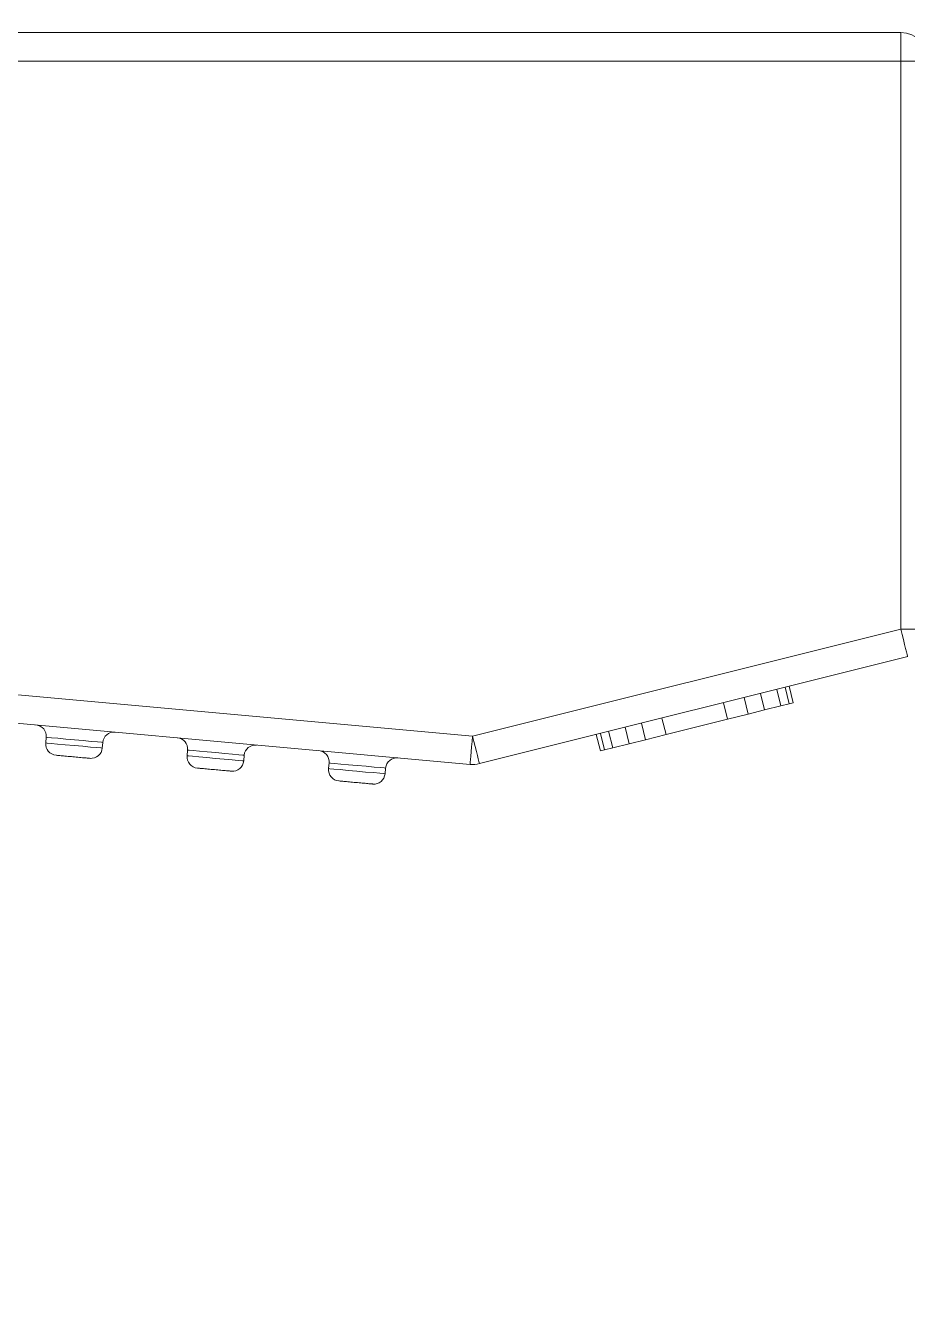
# Model space of a CAD drawing. Header units: inches. Extents: x 0.54 to 10.46, y 0.74 to 7.76.
# Drawn here: x 1.0618 to 1.1701, y 4.609 to 4.7646 of the extents above; entities that cross this region are included whole.
import ezdxf

# ---------------------------------------------------------------- set-up
doc = ezdxf.new("R2010")
doc.units = ezdxf.units.IN
doc.header["$MEASUREMENT"] = 0
doc.layers.add('BG', color=7, linetype='Continuous')
doc.layers.add('MCG-INT-4FT', color=7, linetype='Continuous')

# ---------------------------------------------------------------- blocks, each defined once
blk = doc.blocks.new('block 3')
at = {"layer": 'BG', "true_color": 0xffffff}
h = blk.add_hatch(color=7, dxfattribs=at)
h.dxf.hatch_style = 2
edge = h.paths.add_edge_path()
edge.add_spline(control_points=[(10.29599, 0.90612), (10.29599, 0.90612), (0.87112, 0.90612), (0.87112, 0.90612), (0.87016, 0.90612), (0.86938, 0.90689), (0.86938, 0.90785), (0.86938, 0.90785), (0.86938, 7.59215), (0.86938, 7.59215), (0.86938, 7.59311), (0.87016, 7.59389), (0.87112, 7.59389), (0.87112, 7.59389), (10.29599, 7.59389), (10.29599, 7.59389), (10.29696, 7.59389), (10.29773, 7.59311), (10.29773, 7.59215), (10.29773, 7.59215), (10.29773, 0.90785), (10.29773, 0.90785), (10.29773, 0.90689), (10.29696, 0.90612), (10.29599, 0.90612)], knot_values=[0, 0, 0, 0, 1, 1, 1, 2, 2, 2, 3, 3, 3, 4, 4, 4, 5, 5, 5, 6, 6, 6, 7, 7, 7, 8, 8, 8, 8], degree=3, periodic=1)
h.paths.add_polyline_path([(0.87286, 0.90959), (10.29426, 0.90959), (10.29426, 7.59042), (0.87286, 7.59042)])
at = {"layer": 'BG', "lineweight": 0}
blk.add_open_spline([(10.29599, 0.90612), (10.29599, 0.90612), (0.87112, 0.90612), (0.87112, 0.90612), (0.87016, 0.90612), (0.86938, 0.90689), (0.86938, 0.90785), (0.86938, 0.90785), (0.86938, 7.59215), (0.86938, 7.59215), (0.86938, 7.59311), (0.87016, 7.59389), (0.87112, 7.59389), (0.87112, 7.59389), (10.29599, 7.59389), (10.29599, 7.59389), (10.29696, 7.59389), (10.29773, 7.59311), (10.29773, 7.59215), (10.29773, 7.59215), (10.29773, 0.90785), (10.29773, 0.90785), (10.29773, 0.90689), (10.29696, 0.90612), (10.29599, 0.90612)], degree=3, knots=[0, 0, 0, 0, 1, 1, 1, 2, 2, 2, 3, 3, 3, 4, 4, 4, 5, 5, 5, 6, 6, 6, 7, 7, 7, 8, 8, 8, 8], dxfattribs=at)
blk = doc.blocks.new('block 2')
at = {"layer": 'BG'}
blk.add_blockref('block 3', (0, 0), dxfattribs=at)
blk = doc.blocks.new('block 69')
at = {"layer": 'BG', "true_color": 0xffffff}
h = blk.add_hatch(color=7, dxfattribs=at)
h.dxf.hatch_style = 2
edge = h.paths.add_edge_path()
edge.add_spline(control_points=[(10.46309, 0.739), (10.46309, 0.739), (0.53691, 0.739), (0.53691, 0.739), (0.53595, 0.739), (0.53517, 0.73978), (0.53517, 0.74074), (0.53517, 0.74074), (0.53517, 7.75926), (0.53517, 7.75926), (0.53517, 7.76022), (0.53595, 7.761), (0.53691, 7.761), (0.53691, 7.761), (10.46309, 7.761), (10.46309, 7.761), (10.46406, 7.761), (10.46483, 7.76022), (10.46483, 7.75926), (10.46483, 7.75926), (10.46483, 0.74074), (10.46483, 0.74074), (10.46483, 0.73978), (10.46406, 0.739), (10.46309, 0.739)], knot_values=[0, 0, 0, 0, 1, 1, 1, 2, 2, 2, 3, 3, 3, 4, 4, 4, 5, 5, 5, 6, 6, 6, 7, 7, 7, 8, 8, 8, 8], degree=3, periodic=1)
h.paths.add_polyline_path([(0.53864, 0.74248), (10.46136, 0.74248), (10.46136, 7.75752), (0.53864, 7.75752)])
at = {"layer": 'BG', "lineweight": 0}
blk.add_open_spline([(10.46309, 0.739), (10.46309, 0.739), (0.53691, 0.739), (0.53691, 0.739), (0.53595, 0.739), (0.53517, 0.73978), (0.53517, 0.74074), (0.53517, 0.74074), (0.53517, 7.75926), (0.53517, 7.75926), (0.53517, 7.76022), (0.53595, 7.761), (0.53691, 7.761), (0.53691, 7.761), (10.46309, 7.761), (10.46309, 7.761), (10.46406, 7.761), (10.46483, 7.76022), (10.46483, 7.75926), (10.46483, 7.75926), (10.46483, 0.74074), (10.46483, 0.74074), (10.46483, 0.73978), (10.46406, 0.739), (10.46309, 0.739)], degree=3, knots=[0, 0, 0, 0, 1, 1, 1, 2, 2, 2, 3, 3, 3, 4, 4, 4, 5, 5, 5, 6, 6, 6, 7, 7, 7, 8, 8, 8, 8], dxfattribs=at)
blk = doc.blocks.new('block 68')
at = {"layer": 'BG'}
blk.add_blockref('block 69', (0, 0), dxfattribs=at)
blk = doc.blocks.new('block 1726')
at = {"layer": 'MCG-INT-4FT', "color": 7, "lineweight": 5, "true_color": 0xffffff}
blk.add_open_spline([(1.11756, 4.67385), (1.11754, 4.67391), (1.11749, 4.67411), (1.11749, 4.67411), (1.11749, 4.67411), (1.11742, 4.67442), (1.11742, 4.67442), (1.11742, 4.67442), (1.11731, 4.67484), (1.11731, 4.67484), (1.11731, 4.67484), (1.11718, 4.67535), (1.11718, 4.67535), (1.11718, 4.67535), (1.11704, 4.67594), (1.11704, 4.67594), (1.11704, 4.67594), (1.11688, 4.67657), (1.11688, 4.67657), (1.11688, 4.67657), (1.11671, 4.67723), (1.11671, 4.67723)], degree=3, knots=[0, 0, 0, 0, 1, 1, 1, 2, 2, 2, 3, 3, 3, 4, 4, 4, 5, 5, 5, 6, 6, 6, 7, 7, 7, 7], dxfattribs=at)
blk = doc.blocks.new('block 1727')
at = {"layer": 'MCG-INT-4FT', "color": 7, "lineweight": 5, "true_color": 0xffffff}
blk.add_lwpolyline([(1.11671, 4.67723), (1.11665, 4.67656), (1.11659, 4.6759), (1.11654, 4.6753), (1.11649, 4.67478), (1.11645, 4.67435), (1.11642, 4.67402), (1.1164, 4.67383), (1.1164, 4.67376)], dxfattribs=at)
blk = doc.blocks.new('block 1728')
at = {"layer": 'MCG-INT-4FT', "color": 7, "lineweight": 5, "true_color": 0xffffff}
blk.add_open_spline([(1.1164, 4.67376), (1.11679, 4.67372), (1.11718, 4.67375), (1.11756, 4.67385)], degree=3, dxfattribs=at)
blk = doc.blocks.new('block 1729')
at = {"layer": 'MCG-INT-4FT', "color": 7, "lineweight": 5, "true_color": 0xffffff}
blk.add_lwpolyline([(0.96353, 4.69116), (1.11671, 4.67723)], dxfattribs=at)
blk = doc.blocks.new('block 1730')
at = {"layer": 'MCG-INT-4FT', "color": 7, "lineweight": 5, "true_color": 0xffffff}
blk.add_lwpolyline([(1.11671, 4.67723), (1.1693, 4.69038)], dxfattribs=at)
blk = doc.blocks.new('block 1731')
at = {"layer": 'MCG-INT-4FT', "color": 7, "lineweight": 5, "true_color": 0xffffff}
blk.add_lwpolyline([(1.1693, 4.69038), (1.1693, 4.7602)], dxfattribs=at)
blk = doc.blocks.new('block 1732')
at = {"layer": 'MCG-INT-4FT', "color": 7, "lineweight": 5, "true_color": 0xffffff}
blk.add_lwpolyline([(1.1693, 4.7602), (0.96353, 4.7602)], dxfattribs=at)
blk = doc.blocks.new('block 1735')
at = {"layer": 'MCG-INT-4FT', "color": 7, "lineweight": 5, "true_color": 0xffffff}
blk.add_lwpolyline([(1.1693, 4.7602), (1.17279, 4.7602)], dxfattribs=at)
blk = doc.blocks.new('block 1736')
at = {"layer": 'MCG-INT-4FT', "color": 7, "lineweight": 5, "true_color": 0xffffff}
blk.add_lwpolyline([(1.17279, 4.69038), (1.1693, 4.69038)], dxfattribs=at)
blk = doc.blocks.new('block 1737')
at = {"layer": 'MCG-INT-4FT', "color": 7, "lineweight": 5, "true_color": 0xffffff}
blk.add_lwpolyline([(1.1693, 4.76369), (1.1693, 4.7602)], dxfattribs=at)
blk = doc.blocks.new('block 1738')
at = {"layer": 'MCG-INT-4FT', "color": 7, "lineweight": 5, "true_color": 0xffffff}
blk.add_lwpolyline([(0.96353, 4.76369), (1.1693, 4.76369)], dxfattribs=at)
blk = doc.blocks.new('block 1741')
at = {"layer": 'MCG-INT-4FT', "color": 7, "lineweight": 5, "true_color": 0xffffff}
blk.add_lwpolyline([(0.96353, 4.68766), (1.1164, 4.67376)], dxfattribs=at)
blk = doc.blocks.new('block 1742')
at = {"layer": 'MCG-INT-4FT', "color": 7, "lineweight": 5, "true_color": 0xffffff}
blk.add_open_spline([(1.17279, 4.7602), (1.17279, 4.76213), (1.17123, 4.76369), (1.1693, 4.76369)], degree=3, dxfattribs=at)
blk = doc.blocks.new('block 1744')
at = {"layer": 'MCG-INT-4FT', "color": 7, "lineweight": 5, "true_color": 0xffffff}
blk.add_open_spline([(1.1693, 4.69038), (1.1693, 4.69038), (1.16947, 4.68972), (1.16947, 4.68972), (1.16947, 4.68972), (1.16962, 4.68909), (1.16962, 4.68909), (1.16962, 4.68909), (1.16977, 4.6885), (1.16977, 4.6885), (1.16977, 4.6885), (1.1699, 4.68799), (1.1699, 4.68799), (1.1699, 4.68799), (1.17, 4.68757), (1.17, 4.68757), (1.17, 4.68757), (1.17008, 4.68725), (1.17008, 4.68725), (1.17008, 4.68725), (1.17013, 4.68706), (1.17013, 4.68706)], degree=3, knots=[0, 0, 0, 0, 1, 1, 1, 2, 2, 2, 3, 3, 3, 4, 4, 4, 5, 5, 5, 6, 6, 6, 7, 7, 7, 7], dxfattribs=at)
blk = doc.blocks.new('block 1745')
at = {"layer": 'MCG-INT-4FT', "color": 7, "lineweight": 5, "true_color": 0xffffff}
blk.add_lwpolyline([(1.17015, 4.687), (1.11756, 4.67385)], dxfattribs=at)
blk = doc.blocks.new('block 1746')
at = {"layer": 'MCG-INT-4FT', "color": 7, "lineweight": 5, "true_color": 0xffffff}
blk.add_open_spline([(1.10755, 4.67456), (1.10679, 4.67463), (1.10611, 4.67407), (1.10604, 4.6733)], degree=3, dxfattribs=at)
blk = doc.blocks.new('block 1747')
at = {"layer": 'MCG-INT-4FT', "color": 7, "lineweight": 5, "true_color": 0xffffff}
blk.add_open_spline([(1.09909, 4.67393), (1.09916, 4.6747), (1.0986, 4.67538), (1.09783, 4.67545)], degree=3, dxfattribs=at)
blk = doc.blocks.new('block 1748')
at = {"layer": 'MCG-INT-4FT', "color": 7, "lineweight": 5, "true_color": 0xffffff}
blk.add_lwpolyline([(1.09909, 4.67393), (1.09926, 4.67392), (1.09975, 4.67387), (1.10052, 4.6738), (1.10149, 4.67371), (1.10256, 4.67362), (1.10364, 4.67352), (1.10461, 4.67343), (1.10537, 4.67336), (1.10587, 4.67332), (1.10604, 4.6733)], dxfattribs=at)
blk = doc.blocks.new('block 1749')
at = {"layer": 'MCG-INT-4FT', "color": 7, "lineweight": 5, "true_color": 0xffffff}
blk.add_lwpolyline([(1.10597, 4.67261), (1.1058, 4.67262), (1.10531, 4.67267), (1.10454, 4.67274), (1.10357, 4.67282), (1.1025, 4.67292), (1.10143, 4.67302), (1.10046, 4.67311), (1.09969, 4.67318), (1.0992, 4.67322), (1.09903, 4.67324)], dxfattribs=at)
blk = doc.blocks.new('block 1750')
at = {"layer": 'MCG-INT-4FT', "color": 7, "lineweight": 5, "true_color": 0xffffff}
blk.add_open_spline([(1.09903, 4.67324), (1.09896, 4.67247), (1.09952, 4.67179), (1.10029, 4.67172)], degree=3, dxfattribs=at)
blk = doc.blocks.new('block 1751')
at = {"layer": 'MCG-INT-4FT', "color": 7, "lineweight": 5, "true_color": 0xffffff}
blk.add_open_spline([(1.10446, 4.67134), (1.10443, 4.67135), (1.1044, 4.67135), (1.10429, 4.67136), (1.10424, 4.67136), (1.10418, 4.67137), (1.10411, 4.67138), (1.10403, 4.67138), (1.10394, 4.67139), (1.10385, 4.6714), (1.10366, 4.67142), (1.10342, 4.67144), (1.10317, 4.67146), (1.10292, 4.67148), (1.10265, 4.67151), (1.10237, 4.67153), (1.1021, 4.67156), (1.10183, 4.67158), (1.10158, 4.6716), (1.10133, 4.67163), (1.1011, 4.67165), (1.1009, 4.67167), (1.10071, 4.67168), (1.10055, 4.6717), (1.10046, 4.67171), (1.10036, 4.67172), (1.10032, 4.67172), (1.10029, 4.67172)], degree=3, knots=[0, 0, 0, 0, 1, 1, 1, 2, 2, 2, 3, 3, 3, 4, 4, 4, 5, 5, 5, 6, 6, 6, 7, 7, 7, 8, 8, 8, 9, 9, 9, 9], dxfattribs=at)
blk = doc.blocks.new('block 1752')
at = {"layer": 'MCG-INT-4FT', "color": 7, "lineweight": 5, "true_color": 0xffffff}
blk.add_open_spline([(1.10446, 4.67134), (1.10523, 4.67127), (1.1059, 4.67184), (1.10597, 4.67261)], degree=3, dxfattribs=at)
blk = doc.blocks.new('block 1753')
at = {"layer": 'MCG-INT-4FT', "color": 7, "lineweight": 5, "true_color": 0xffffff}
blk.add_lwpolyline([(1.09909, 4.67393), (1.09903, 4.67324)], dxfattribs=at)
blk = doc.blocks.new('block 1754')
at = {"layer": 'MCG-INT-4FT', "color": 7, "lineweight": 5, "true_color": 0xffffff}
blk.add_lwpolyline([(1.10597, 4.67261), (1.10604, 4.6733)], dxfattribs=at)
blk = doc.blocks.new('block 1755')
at = {"layer": 'MCG-INT-4FT', "color": 7, "lineweight": 5, "true_color": 0xffffff}
blk.add_open_spline([(1.09019, 4.67614), (1.08942, 4.67621), (1.08874, 4.67565), (1.08867, 4.67488)], degree=3, dxfattribs=at)
blk = doc.blocks.new('block 1756')
at = {"layer": 'MCG-INT-4FT', "color": 7, "lineweight": 5, "true_color": 0xffffff}
blk.add_open_spline([(1.08172, 4.67551), (1.08179, 4.67628), (1.08123, 4.67696), (1.08046, 4.67703)], degree=3, dxfattribs=at)
blk = doc.blocks.new('block 1757')
at = {"layer": 'MCG-INT-4FT', "color": 7, "lineweight": 5, "true_color": 0xffffff}
blk.add_lwpolyline([(1.08172, 4.67551), (1.08189, 4.6755), (1.08239, 4.67545), (1.08316, 4.67538), (1.08412, 4.67529), (1.0852, 4.6752), (1.08627, 4.6751), (1.08724, 4.67501), (1.08801, 4.67494), (1.0885, 4.67489), (1.08867, 4.67488)], dxfattribs=at)
blk = doc.blocks.new('block 1761')
at = {"layer": 'MCG-INT-4FT', "color": 7, "lineweight": 5, "true_color": 0xffffff}
blk.add_lwpolyline([(1.08861, 4.67418), (1.08844, 4.6742), (1.08794, 4.67425), (1.08718, 4.67431), (1.08621, 4.6744), (1.08513, 4.6745), (1.08406, 4.6746), (1.08309, 4.67469), (1.08232, 4.67476), (1.08183, 4.6748), (1.08166, 4.67482)], dxfattribs=at)
blk = doc.blocks.new('block 1762')
at = {"layer": 'MCG-INT-4FT', "color": 7, "lineweight": 5, "true_color": 0xffffff}
blk.add_open_spline([(1.08166, 4.67482), (1.08159, 4.67405), (1.08216, 4.67337), (1.08292, 4.6733)], degree=3, dxfattribs=at)
blk = doc.blocks.new('block 1763')
at = {"layer": 'MCG-INT-4FT', "color": 7, "lineweight": 5, "true_color": 0xffffff}
blk.add_open_spline([(1.08709, 4.67292), (1.08706, 4.67292), (1.08703, 4.67293), (1.08693, 4.67294), (1.08688, 4.67294), (1.08681, 4.67295), (1.08674, 4.67295), (1.08666, 4.67296), (1.08658, 4.67297), (1.08648, 4.67298), (1.08629, 4.67299), (1.08606, 4.67302), (1.08581, 4.67304), (1.08555, 4.67306), (1.08528, 4.67309), (1.08501, 4.67311), (1.08473, 4.67314), (1.08446, 4.67316), (1.08421, 4.67318), (1.08396, 4.67321), (1.08373, 4.67323), (1.08353, 4.67325), (1.08334, 4.67326), (1.08319, 4.67328), (1.08309, 4.67329), (1.08299, 4.67329), (1.08296, 4.6733), (1.08292, 4.6733)], degree=3, knots=[0, 0, 0, 0, 1, 1, 1, 2, 2, 2, 3, 3, 3, 4, 4, 4, 5, 5, 5, 6, 6, 6, 7, 7, 7, 8, 8, 8, 9, 9, 9, 9], dxfattribs=at)
blk = doc.blocks.new('block 1764')
at = {"layer": 'MCG-INT-4FT', "color": 7, "lineweight": 5, "true_color": 0xffffff}
blk.add_open_spline([(1.08709, 4.67292), (1.08786, 4.67285), (1.08854, 4.67342), (1.08861, 4.67418)], degree=3, dxfattribs=at)
blk = doc.blocks.new('block 1765')
at = {"layer": 'MCG-INT-4FT', "color": 7, "lineweight": 5, "true_color": 0xffffff}
blk.add_lwpolyline([(1.08172, 4.67551), (1.08166, 4.67482)], dxfattribs=at)
blk = doc.blocks.new('block 1766')
at = {"layer": 'MCG-INT-4FT', "color": 7, "lineweight": 5, "true_color": 0xffffff}
blk.add_lwpolyline([(1.08861, 4.67418), (1.08867, 4.67488)], dxfattribs=at)
blk = doc.blocks.new('block 1769')
at = {"layer": 'MCG-INT-4FT', "color": 7, "lineweight": 5, "true_color": 0xffffff}
blk.add_open_spline([(1.07282, 4.67772), (1.07205, 4.67779), (1.07137, 4.67723), (1.0713, 4.67646)], degree=3, dxfattribs=at)
blk = doc.blocks.new('block 1770')
at = {"layer": 'MCG-INT-4FT', "color": 7, "lineweight": 5, "true_color": 0xffffff}
blk.add_open_spline([(1.06436, 4.67709), (1.06443, 4.67786), (1.06386, 4.67854), (1.06309, 4.67861)], degree=3, dxfattribs=at)
blk = doc.blocks.new('block 1771')
at = {"layer": 'MCG-INT-4FT', "color": 7, "lineweight": 5, "true_color": 0xffffff}
blk.add_lwpolyline([(1.06436, 4.67709), (1.06453, 4.67707), (1.06502, 4.67703), (1.06579, 4.67696), (1.06676, 4.67687), (1.06783, 4.67677), (1.0689, 4.67668), (1.06987, 4.67659), (1.07064, 4.67652), (1.07113, 4.67647), (1.0713, 4.67646)], dxfattribs=at)
blk = doc.blocks.new('block 1772')
at = {"layer": 'MCG-INT-4FT', "color": 7, "lineweight": 5, "true_color": 0xffffff}
blk.add_lwpolyline([(1.07124, 4.67576), (1.07107, 4.67578), (1.07058, 4.67582), (1.06981, 4.67589), (1.06884, 4.67598), (1.06777, 4.67608), (1.06669, 4.67618), (1.06573, 4.67626), (1.06496, 4.67633), (1.06446, 4.67638), (1.06429, 4.6764)], dxfattribs=at)
blk = doc.blocks.new('block 1773')
at = {"layer": 'MCG-INT-4FT', "color": 7, "lineweight": 5, "true_color": 0xffffff}
blk.add_open_spline([(1.06429, 4.6764), (1.06422, 4.67563), (1.06479, 4.67495), (1.06556, 4.67488)], degree=3, dxfattribs=at)
blk = doc.blocks.new('block 1774')
at = {"layer": 'MCG-INT-4FT', "color": 7, "lineweight": 5, "true_color": 0xffffff}
blk.add_open_spline([(1.06973, 4.6745), (1.06969, 4.6745), (1.06966, 4.67451), (1.06956, 4.67452), (1.06951, 4.67452), (1.06945, 4.67453), (1.06937, 4.67453), (1.0693, 4.67454), (1.06921, 4.67455), (1.06911, 4.67456), (1.06892, 4.67457), (1.06869, 4.67459), (1.06844, 4.67462), (1.06819, 4.67464), (1.06791, 4.67467), (1.06764, 4.67469), (1.06737, 4.67471), (1.0671, 4.67474), (1.06684, 4.67476), (1.06659, 4.67479), (1.06636, 4.67481), (1.06617, 4.67482), (1.06598, 4.67484), (1.06582, 4.67486), (1.06572, 4.67486), (1.06562, 4.67487), (1.06559, 4.67488), (1.06556, 4.67488)], degree=3, knots=[0, 0, 0, 0, 1, 1, 1, 2, 2, 2, 3, 3, 3, 4, 4, 4, 5, 5, 5, 6, 6, 6, 7, 7, 7, 8, 8, 8, 9, 9, 9, 9], dxfattribs=at)
blk = doc.blocks.new('block 1775')
at = {"layer": 'MCG-INT-4FT', "color": 7, "lineweight": 5, "true_color": 0xffffff}
blk.add_open_spline([(1.06973, 4.6745), (1.07049, 4.67443), (1.07117, 4.675), (1.07124, 4.67576)], degree=3, dxfattribs=at)
blk = doc.blocks.new('block 1776')
at = {"layer": 'MCG-INT-4FT', "color": 7, "lineweight": 5, "true_color": 0xffffff}
blk.add_lwpolyline([(1.06436, 4.67709), (1.06429, 4.6764)], dxfattribs=at)
blk = doc.blocks.new('block 1777')
at = {"layer": 'MCG-INT-4FT', "color": 7, "lineweight": 5, "true_color": 0xffffff}
blk.add_lwpolyline([(1.07124, 4.67576), (1.0713, 4.67646)], dxfattribs=at)
blk = doc.blocks.new('block 1778')
at = {"layer": 'MCG-INT-4FT', "color": 7, "lineweight": 5, "true_color": 0xffffff}
blk.add_lwpolyline([(1.14048, 4.67742), (1.13997, 4.67945)], dxfattribs=at)
blk = doc.blocks.new('block 1779')
at = {"layer": 'MCG-INT-4FT', "color": 7, "lineweight": 5, "true_color": 0xffffff}
blk.add_lwpolyline([(1.14804, 4.67931), (1.14753, 4.68134)], dxfattribs=at)
blk = doc.blocks.new('block 1780')
at = {"layer": 'MCG-INT-4FT', "color": 7, "lineweight": 5, "true_color": 0xffffff}
blk.add_lwpolyline([(1.14048, 4.67742), (1.14804, 4.67931)], dxfattribs=at)
blk = doc.blocks.new('block 1781')
at = {"layer": 'MCG-INT-4FT', "color": 7, "lineweight": 5, "true_color": 0xffffff}
blk.add_lwpolyline([(1.15056, 4.67994), (1.15005, 4.68197)], dxfattribs=at)
blk = doc.blocks.new('block 1782')
at = {"layer": 'MCG-INT-4FT', "color": 7, "lineweight": 5, "true_color": 0xffffff}
blk.add_lwpolyline([(1.14804, 4.67931), (1.15056, 4.67994)], dxfattribs=at)
blk = doc.blocks.new('block 1783')
at = {"layer": 'MCG-INT-4FT', "color": 7, "lineweight": 5, "true_color": 0xffffff}
blk.add_lwpolyline([(1.13796, 4.67679), (1.13746, 4.67882)], dxfattribs=at)
blk = doc.blocks.new('block 1784')
at = {"layer": 'MCG-INT-4FT', "color": 7, "lineweight": 5, "true_color": 0xffffff}
blk.add_lwpolyline([(1.13796, 4.67679), (1.14048, 4.67742)], dxfattribs=at)
blk = doc.blocks.new('block 1785')
at = {"layer": 'MCG-INT-4FT', "color": 7, "lineweight": 5, "true_color": 0xffffff}
blk.add_lwpolyline([(1.15258, 4.68045), (1.15207, 4.68248)], dxfattribs=at)
blk = doc.blocks.new('block 1786')
at = {"layer": 'MCG-INT-4FT', "color": 7, "lineweight": 5, "true_color": 0xffffff}
blk.add_lwpolyline([(1.15056, 4.67994), (1.15258, 4.68045)], dxfattribs=at)
blk = doc.blocks.new('block 1787')
at = {"layer": 'MCG-INT-4FT', "color": 7, "lineweight": 5, "true_color": 0xffffff}
blk.add_lwpolyline([(1.13595, 4.67629), (1.13544, 4.67832)], dxfattribs=at)
blk = doc.blocks.new('block 1788')
at = {"layer": 'MCG-INT-4FT', "color": 7, "lineweight": 5, "true_color": 0xffffff}
blk.add_lwpolyline([(1.13595, 4.67629), (1.13796, 4.67679)], dxfattribs=at)
blk = doc.blocks.new('block 1789')
at = {"layer": 'MCG-INT-4FT', "color": 7, "lineweight": 5, "true_color": 0xffffff}
blk.add_lwpolyline([(1.13393, 4.67579), (1.13342, 4.67782)], dxfattribs=at)
blk = doc.blocks.new('block 1790')
at = {"layer": 'MCG-INT-4FT', "color": 7, "lineweight": 5, "true_color": 0xffffff}
blk.add_lwpolyline([(1.13393, 4.67579), (1.13595, 4.67629)], dxfattribs=at)
blk = doc.blocks.new('block 1791')
at = {"layer": 'MCG-INT-4FT', "color": 7, "lineweight": 5, "true_color": 0xffffff}
blk.add_lwpolyline([(1.15459, 4.68095), (1.15409, 4.68298)], dxfattribs=at)
blk = doc.blocks.new('block 1792')
at = {"layer": 'MCG-INT-4FT', "color": 7, "lineweight": 5, "true_color": 0xffffff}
blk.add_lwpolyline([(1.15258, 4.68045), (1.15459, 4.68095)], dxfattribs=at)
blk = doc.blocks.new('block 1793')
at = {"layer": 'MCG-INT-4FT', "color": 7, "lineweight": 5, "true_color": 0xffffff}
blk.add_lwpolyline([(1.1556, 4.6812), (1.15509, 4.68323)], dxfattribs=at)
blk = doc.blocks.new('block 1794')
at = {"layer": 'MCG-INT-4FT', "color": 7, "lineweight": 5, "true_color": 0xffffff}
blk.add_lwpolyline([(1.15459, 4.68095), (1.1556, 4.6812)], dxfattribs=at)
blk = doc.blocks.new('block 1795')
at = {"layer": 'MCG-INT-4FT', "color": 7, "lineweight": 5, "true_color": 0xffffff}
blk.add_lwpolyline([(1.13292, 4.67553), (1.13242, 4.67756)], dxfattribs=at)
blk = doc.blocks.new('block 1796')
at = {"layer": 'MCG-INT-4FT', "color": 7, "lineweight": 5, "true_color": 0xffffff}
blk.add_lwpolyline([(1.13292, 4.67553), (1.13393, 4.67579)], dxfattribs=at)
blk = doc.blocks.new('block 1800')
at = {"layer": 'MCG-INT-4FT', "color": 7, "lineweight": 5, "true_color": 0xffffff}
blk.add_lwpolyline([(1.13242, 4.67541), (1.13191, 4.67744)], dxfattribs=at)
blk = doc.blocks.new('block 1801')
at = {"layer": 'MCG-INT-4FT', "color": 7, "lineweight": 5, "true_color": 0xffffff}
blk.add_lwpolyline([(1.13242, 4.67541), (1.13292, 4.67553)], dxfattribs=at)
blk = doc.blocks.new('block 1802')
at = {"layer": 'MCG-INT-4FT', "color": 7, "lineweight": 5, "true_color": 0xffffff}
blk.add_lwpolyline([(1.1561, 4.68133), (1.1556, 4.68336)], dxfattribs=at)
blk = doc.blocks.new('block 1803')
at = {"layer": 'MCG-INT-4FT', "color": 7, "lineweight": 5, "true_color": 0xffffff}
blk.add_lwpolyline([(1.1556, 4.6812), (1.1561, 4.68133)], dxfattribs=at)

msp = doc.modelspace()

# ---------------------------------------------------------------- block references
at = {"layer": 'BG'}
for name in ['block 68', 'block 2']:
    msp.add_blockref(name, (0, 0), dxfattribs=at)
at = {"layer": 'MCG-INT-4FT'}
for name in ['block 1738', 'block 1737', 'block 1742', 'block 1732', 'block 1731', 'block 1735', 'block 1729', 'block 1730', 'block 1736', 'block 1744', 'block 1741', 'block 1745', 'block 1791', 'block 1793', 'block 1802', 'block 1781', 'block 1785', 'block 1779', 'block 1782', 'block 1786', 'block 1792', 'block 1794', 'block 1803', 'block 1770', 'block 1787', 'block 1783', 'block 1778', 'block 1780', 'block 1776', 'block 1771', 'block 1769', 'block 1756', 'block 1727', 'block 1726', 'block 1800', 'block 1795', 'block 1789', 'block 1788', 'block 1784', 'block 1773', 'block 1772', 'block 1775', 'block 1777', 'block 1765', 'block 1757', 'block 1755', 'block 1747', 'block 1801', 'block 1796', 'block 1790', 'block 1774', 'block 1762', 'block 1761', 'block 1764', 'block 1766', 'block 1753', 'block 1748', 'block 1746', 'block 1728', 'block 1763', 'block 1750', 'block 1749', 'block 1752', 'block 1754', 'block 1751']:
    msp.add_blockref(name, (0, 0), dxfattribs=at)

doc.saveas('drawing.dxf')
